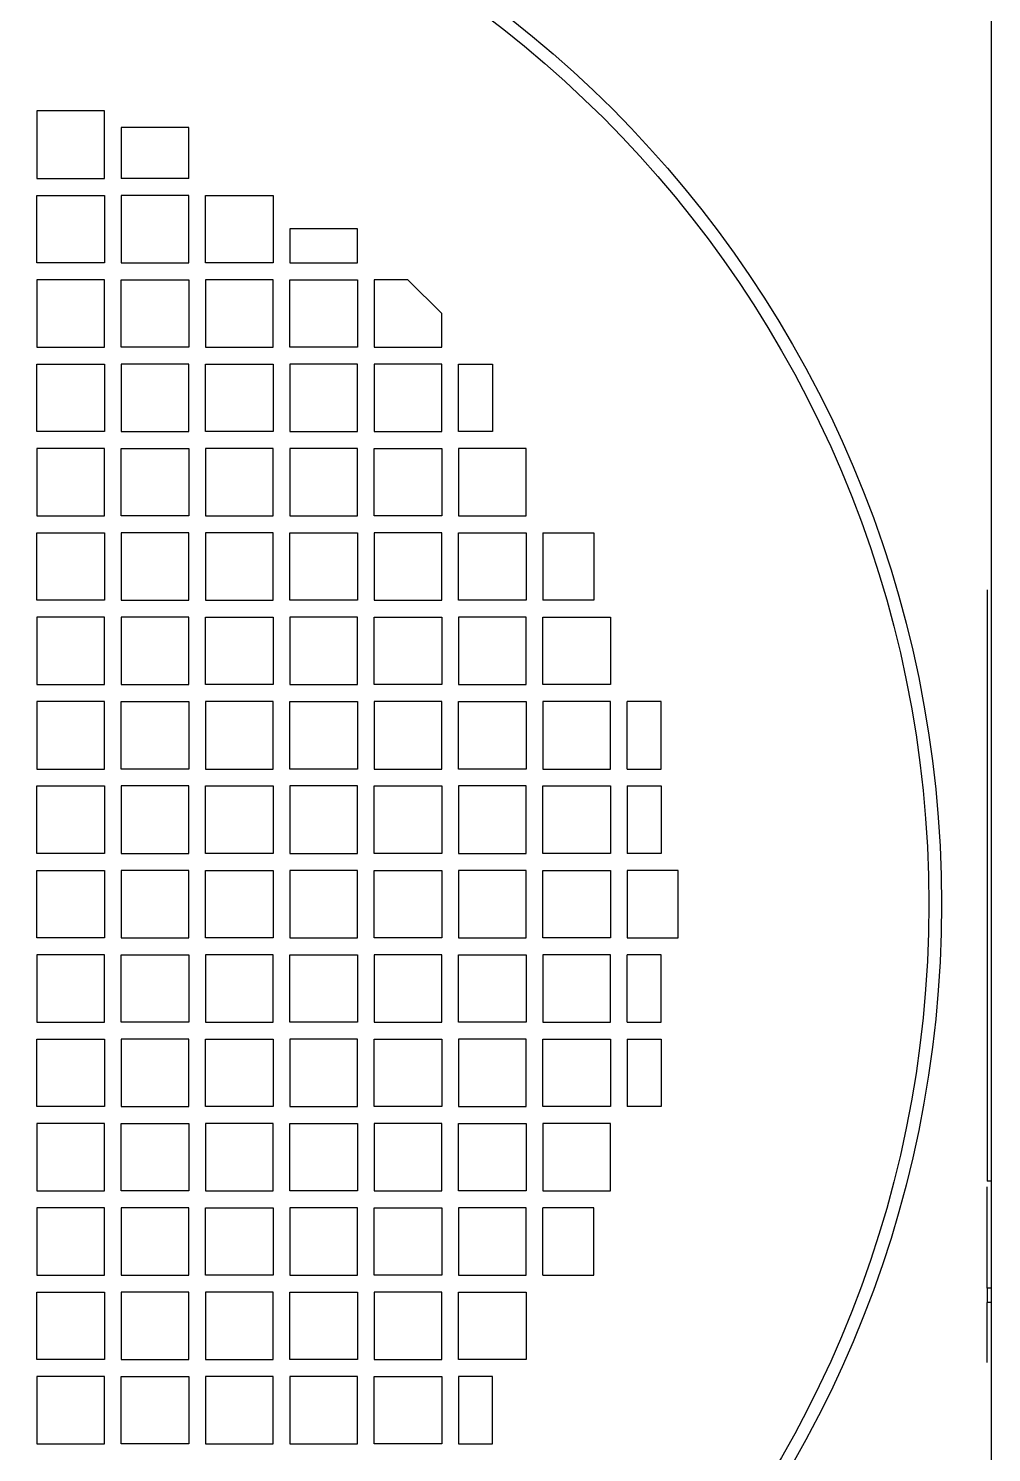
# Model space of a CAD drawing. Extents: x 220580 to 2027826, y -309201 to 71987.
# Drawn here: x 1051877.2 to 1052000.7, y -210070.8 to -209888.2 of the extents above; entities that cross this region are included whole.
import ezdxf

# ---------------------------------------------------------------- set-up
doc = ezdxf.new("R2010")
doc.units = 0
for name, color, linetype in [('JVOG4900B6S8', 7, 'Continuous'), ('N080101-0000152_', 7, 'Continuous'), ('N090403-0000263_', 7, 'Continuous')]:
    doc.layers.add(name, color=color, linetype=linetype)

# ---------------------------------------------------------------- blocks, each defined once
blk = doc.blocks.new('23423wer-M')
at = {"layer": 'JVOG4900B6S8', "color": 1, "linetype": 'Continuous'}
for p, q in [((1672037.78, 542270.72), (1672031.42, 542270.72)), ((1672031.42, 542270.72), (1672031.42, 542264.36)), ((1672037.78, 542264.36), (1672037.78, 542270.72)), ((1672045.74, 542269.16), (1672039.38, 542269.16)), ((1672039.38, 542269.16), (1672039.38, 542264.36)), ((1672045.74, 542264.36), (1672045.74, 542269.16)), ((1672031.42, 542264.36), (1672037.78, 542264.36)), ((1672045.74, 542264.36), (1672039.38, 542264.36)), ((1672031.42, 542262.76), (1672037.78, 542262.76)), ((1672031.42, 542256.4), (1672031.42, 542262.76)), ((1672037.78, 542262.76), (1672037.78, 542256.4)), ((1672039.38, 542262.76), (1672039.38, 542256.4)), ((1672045.74, 542262.76), (1672039.38, 542262.76)), ((1672045.74, 542256.4), (1672045.74, 542262.76)), ((1672047.34, 542262.76), (1672053.7, 542262.76)), ((1672047.34, 542256.4), (1672047.34, 542262.76)), ((1672053.7, 542262.76), (1672053.7, 542256.4)), ((1672061.66, 542259.6), (1672055.3, 542259.6)), ((1672055.3, 542259.6), (1672055.3, 542256.4)), ((1672061.66, 542256.4), (1672061.66, 542259.6)), ((1672037.78, 542256.4), (1672031.42, 542256.4)), ((1672039.38, 542256.4), (1672045.74, 542256.4)), ((1672053.7, 542256.4), (1672047.34, 542256.4)), ((1672055.3, 542256.4), (1672061.66, 542256.4)), ((1672037.78, 542254.8), (1672031.42, 542254.8)), ((1672031.42, 542254.8), (1672031.42, 542248.44)), ((1672037.78, 542248.44), (1672037.78, 542254.8)), ((1672039.38, 542248.44), (1672039.38, 542254.8)), ((1672039.38, 542254.8), (1672045.74, 542254.8)), ((1672045.74, 542254.8), (1672045.74, 542248.44)), ((1672047.34, 542254.8), (1672047.34, 542248.44)), ((1672053.7, 542254.8), (1672047.34, 542254.8)), ((1672053.7, 542248.44), (1672053.7, 542254.8)), ((1672055.3, 542248.44), (1672055.3, 542254.8)), ((1672055.3, 542254.8), (1672061.66, 542254.8)), ((1672061.66, 542254.8), (1672061.66, 542248.44)), ((1672066.42, 542254.8), (1672063.26, 542254.8)), ((1672063.26, 542254.8), (1672063.26, 542248.44)), ((1672069.62, 542251.6), (1672066.42, 542254.8)), ((1672069.62, 542248.44), (1672069.62, 542251.6)), ((1672031.42, 542248.44), (1672037.78, 542248.44)), ((1672045.74, 542248.44), (1672039.38, 542248.44)), ((1672047.34, 542248.44), (1672053.7, 542248.44)), ((1672061.66, 542248.44), (1672055.3, 542248.44)), ((1672063.26, 542248.44), (1672069.62, 542248.44)), ((1672031.42, 542246.84), (1672037.78, 542246.84)), ((1672031.42, 542240.48), (1672031.42, 542246.84)), ((1672037.78, 542246.84), (1672037.78, 542240.48)), ((1672045.74, 542246.84), (1672039.38, 542246.84)), ((1672039.38, 542246.84), (1672039.38, 542240.48)), ((1672045.74, 542240.48), (1672045.74, 542246.84)), ((1672047.34, 542246.84), (1672053.7, 542246.84)), ((1672047.34, 542240.48), (1672047.34, 542246.84)), ((1672053.7, 542246.84), (1672053.7, 542240.48)), ((1672055.3, 542246.84), (1672055.3, 542240.48)), ((1672061.66, 542246.84), (1672055.3, 542246.84)), ((1672061.66, 542240.48), (1672061.66, 542246.84)), ((1672069.62, 542246.84), (1672063.26, 542246.84)), ((1672063.26, 542246.84), (1672063.26, 542240.48)), ((1672069.62, 542240.48), (1672069.62, 542246.84)), ((1672071.22, 542240.48), (1672071.22, 542246.84)), ((1672071.22, 542246.84), (1672074.42, 542246.84)), ((1672074.42, 542246.84), (1672074.42, 542240.48)), ((1672037.78, 542240.48), (1672031.42, 542240.48)), ((1672039.38, 542240.48), (1672045.74, 542240.48)), ((1672053.7, 542240.48), (1672047.34, 542240.48)), ((1672055.3, 542240.48), (1672061.66, 542240.48)), ((1672063.26, 542240.48), (1672069.62, 542240.48)), ((1672074.42, 542240.48), (1672071.22, 542240.48)), ((1672037.78, 542238.88), (1672031.42, 542238.88)), ((1672031.42, 542238.88), (1672031.42, 542232.52)), ((1672037.78, 542232.52), (1672037.78, 542238.88)), ((1672039.38, 542232.52), (1672039.38, 542238.88)), ((1672039.38, 542238.88), (1672045.74, 542238.88)), ((1672045.74, 542238.88), (1672045.74, 542232.52)), ((1672053.7, 542238.88), (1672047.34, 542238.88)), ((1672047.34, 542238.88), (1672047.34, 542232.52)), ((1672053.7, 542232.52), (1672053.7, 542238.88)), ((1672061.66, 542238.88), (1672055.3, 542238.88)), ((1672055.3, 542238.88), (1672055.3, 542232.52)), ((1672061.66, 542232.52), (1672061.66, 542238.88)), ((1672063.26, 542238.88), (1672069.62, 542238.88)), ((1672063.26, 542232.52), (1672063.26, 542238.88)), ((1672069.62, 542238.88), (1672069.62, 542232.52)), ((1672077.58, 542238.88), (1672071.22, 542238.88)), ((1672071.22, 542238.88), (1672071.22, 542232.52)), ((1672077.58, 542232.52), (1672077.58, 542238.88)), ((1672031.42, 542232.52), (1672037.78, 542232.52)), ((1672045.74, 542232.52), (1672039.38, 542232.52)), ((1672047.34, 542232.52), (1672053.7, 542232.52)), ((1672055.3, 542232.52), (1672061.66, 542232.52)), ((1672069.62, 542232.52), (1672063.26, 542232.52)), ((1672071.22, 542232.52), (1672077.58, 542232.52)), ((1672031.42, 542230.92), (1672037.78, 542230.92)), ((1672031.42, 542224.56), (1672031.42, 542230.92)), ((1672037.78, 542230.92), (1672037.78, 542224.56)), ((1672045.74, 542230.92), (1672039.38, 542230.92)), ((1672039.38, 542230.92), (1672039.38, 542224.56)), ((1672045.74, 542224.56), (1672045.74, 542230.92)), ((1672053.7, 542230.92), (1672047.34, 542230.92)), ((1672047.34, 542230.92), (1672047.34, 542224.56)), ((1672053.7, 542224.56), (1672053.7, 542230.92)), ((1672055.3, 542224.56), (1672055.3, 542230.92)), ((1672055.3, 542230.92), (1672061.66, 542230.92)), ((1672061.66, 542230.92), (1672061.66, 542224.56)), ((1672063.26, 542230.92), (1672063.26, 542224.56)), ((1672069.62, 542230.92), (1672063.26, 542230.92)), ((1672069.62, 542224.56), (1672069.62, 542230.92)), ((1672071.22, 542230.92), (1672077.58, 542230.92)), ((1672071.22, 542224.56), (1672071.22, 542230.92)), ((1672077.58, 542230.92), (1672077.58, 542224.56)), ((1672079.18, 542230.92), (1672083.98, 542230.92)), ((1672079.18, 542230.92), (1672079.18, 542224.56)), ((1672083.98, 542230.92), (1672083.98, 542224.56)), ((1672037.78, 542224.56), (1672031.42, 542224.56)), ((1672039.38, 542224.56), (1672045.74, 542224.56)), ((1672047.34, 542224.56), (1672053.7, 542224.56)), ((1672061.66, 542224.56), (1672055.3, 542224.56)), ((1672063.26, 542224.56), (1672069.62, 542224.56)), ((1672077.58, 542224.56), (1672071.22, 542224.56)), ((1672083.98, 542224.56), (1672079.18, 542224.56)), ((1672037.78, 542222.96), (1672031.42, 542222.96)), ((1672031.42, 542222.96), (1672031.42, 542216.6)), ((1672037.78, 542216.6), (1672037.78, 542222.96)), ((1672045.74, 542222.96), (1672039.38, 542222.96)), ((1672039.38, 542222.96), (1672039.38, 542216.6)), ((1672045.74, 542216.6), (1672045.74, 542222.96)), ((1672047.34, 542222.96), (1672053.7, 542222.96)), ((1672047.34, 542216.6), (1672047.34, 542222.96)), ((1672053.7, 542222.96), (1672053.7, 542216.6)), ((1672055.3, 542222.96), (1672055.3, 542216.6)), ((1672061.66, 542222.96), (1672055.3, 542222.96)), ((1672061.66, 542216.6), (1672061.66, 542222.96)), ((1672063.26, 542222.96), (1672069.62, 542222.96)), ((1672063.26, 542216.6), (1672063.26, 542222.96)), ((1672069.62, 542222.96), (1672069.62, 542216.6)), ((1672077.58, 542222.96), (1672071.22, 542222.96)), ((1672071.22, 542222.96), (1672071.22, 542216.6)), ((1672077.58, 542216.6), (1672077.58, 542222.96)), ((1672079.18, 542222.96), (1672085.54, 542222.96)), ((1672079.18, 542216.6), (1672079.18, 542222.96)), ((1672085.54, 542222.96), (1672085.54, 542216.6)), ((1672031.42, 542216.6), (1672037.78, 542216.6)), ((1672039.38, 542216.6), (1672045.74, 542216.6)), ((1672053.7, 542216.6), (1672047.34, 542216.6)), ((1672055.3, 542216.6), (1672061.66, 542216.6)), ((1672069.62, 542216.6), (1672063.26, 542216.6)), ((1672071.22, 542216.6), (1672077.58, 542216.6)), ((1672085.54, 542216.6), (1672079.18, 542216.6)), ((1672037.78, 542215), (1672031.42, 542215)), ((1672031.42, 542215), (1672031.42, 542208.64)), ((1672037.78, 542208.64), (1672037.78, 542215)), ((1672039.38, 542208.64), (1672039.38, 542215)), ((1672039.38, 542215), (1672045.74, 542215)), ((1672045.74, 542215), (1672045.74, 542208.64)), ((1672053.7, 542215), (1672047.34, 542215)), ((1672047.34, 542215), (1672047.34, 542208.64)), ((1672053.7, 542208.64), (1672053.7, 542215)), ((1672055.3, 542215), (1672061.66, 542215)), ((1672055.3, 542208.64), (1672055.3, 542215)), ((1672061.66, 542215), (1672061.66, 542208.64)), ((1672069.62, 542215), (1672063.26, 542215)), ((1672063.26, 542215), (1672063.26, 542208.64)), ((1672069.62, 542208.64), (1672069.62, 542215)), ((1672071.22, 542215), (1672077.58, 542215)), ((1672071.22, 542208.64), (1672071.22, 542215)), ((1672077.58, 542215), (1672077.58, 542208.64)), ((1672085.54, 542215), (1672079.18, 542215)), ((1672079.18, 542215), (1672079.18, 542208.64)), ((1672085.54, 542208.64), (1672085.54, 542215)), ((1672087.14, 542208.64), (1672087.14, 542215)), ((1672090.34, 542215), (1672087.14, 542215)), ((1672090.34, 542208.64), (1672090.34, 542215)), ((1672031.42, 542208.64), (1672037.78, 542208.64)), ((1672045.74, 542208.64), (1672039.38, 542208.64)), ((1672047.34, 542208.64), (1672053.7, 542208.64)), ((1672061.66, 542208.64), (1672055.3, 542208.64)), ((1672063.26, 542208.64), (1672069.62, 542208.64)), ((1672077.58, 542208.64), (1672071.22, 542208.64)), ((1672079.18, 542208.64), (1672085.54, 542208.64)), ((1672087.14, 542208.64), (1672090.34, 542208.64)), ((1672031.42, 542207.04), (1672037.78, 542207.04)), ((1672031.42, 542200.68), (1672031.42, 542207.04)), ((1672037.78, 542207.04), (1672037.78, 542200.68)), ((1672039.38, 542207.04), (1672039.38, 542200.68)), ((1672045.74, 542207.04), (1672039.38, 542207.04)), ((1672045.74, 542200.68), (1672045.74, 542207.04)), ((1672047.34, 542200.68), (1672047.34, 542207.04)), ((1672047.34, 542207.04), (1672053.7, 542207.04)), ((1672053.7, 542207.04), (1672053.7, 542200.68)), ((1672061.66, 542207.04), (1672055.3, 542207.04)), ((1672055.3, 542207.04), (1672055.3, 542200.68)), ((1672061.66, 542200.68), (1672061.66, 542207.04)), ((1672063.26, 542207.04), (1672069.62, 542207.04)), ((1672063.26, 542200.68), (1672063.26, 542207.04)), ((1672069.62, 542207.04), (1672069.62, 542200.68)), ((1672077.58, 542207.04), (1672071.22, 542207.04)), ((1672071.22, 542207.04), (1672071.22, 542200.68)), ((1672077.58, 542200.68), (1672077.58, 542207.04)), ((1672079.18, 542207.04), (1672085.54, 542207.04)), ((1672079.18, 542200.68), (1672079.18, 542207.04)), ((1672085.54, 542207.04), (1672085.54, 542200.68)), ((1672087.14, 542207.04), (1672090.34, 542207.04)), ((1672087.14, 542207.04), (1672087.14, 542200.68)), ((1672090.34, 542207.04), (1672090.34, 542200.68)), ((1672037.78, 542200.68), (1672031.42, 542200.68)), ((1672039.38, 542200.68), (1672045.74, 542200.68)), ((1672053.7, 542200.68), (1672047.34, 542200.68)), ((1672055.3, 542200.68), (1672061.66, 542200.68)), ((1672069.62, 542200.68), (1672063.26, 542200.68)), ((1672071.22, 542200.68), (1672077.58, 542200.68)), ((1672085.54, 542200.68), (1672079.18, 542200.68)), ((1672090.34, 542200.68), (1672087.14, 542200.68)), ((1672031.42, 542199.08), (1672037.78, 542199.08)), ((1672031.42, 542192.72), (1672031.42, 542199.08)), ((1672037.78, 542199.08), (1672037.78, 542192.72)), ((1672045.74, 542199.08), (1672039.38, 542199.08)), ((1672039.38, 542199.08), (1672039.38, 542192.72)), ((1672045.74, 542192.72), (1672045.74, 542199.08)), ((1672047.34, 542199.08), (1672053.7, 542199.08)), ((1672047.34, 542192.72), (1672047.34, 542199.08)), ((1672053.7, 542199.08), (1672053.7, 542192.72)), ((1672055.3, 542199.08), (1672055.3, 542192.72)), ((1672061.66, 542199.08), (1672055.3, 542199.08)), ((1672061.66, 542192.72), (1672061.66, 542199.08)), ((1672063.26, 542199.08), (1672069.62, 542199.08)), ((1672063.26, 542192.72), (1672063.26, 542199.08)), ((1672069.62, 542199.08), (1672069.62, 542192.72)), ((1672077.58, 542199.08), (1672071.22, 542199.08)), ((1672071.22, 542199.08), (1672071.22, 542192.72)), ((1672077.58, 542192.72), (1672077.58, 542199.08)), ((1672079.18, 542199.08), (1672085.54, 542199.08)), ((1672079.18, 542192.72), (1672079.18, 542199.08)), ((1672085.54, 542199.08), (1672085.54, 542192.72)), ((1672091.94, 542199.08), (1672087.14, 542199.08)), ((1672087.14, 542199.08), (1672087.14, 542192.72)), ((1672091.94, 542192.72), (1672091.94, 542199.08)), ((1672037.78, 542192.72), (1672031.42, 542192.72)), ((1672039.38, 542192.72), (1672045.74, 542192.72)), ((1672053.7, 542192.72), (1672047.34, 542192.72)), ((1672055.3, 542192.72), (1672061.66, 542192.72)), ((1672069.62, 542192.72), (1672063.26, 542192.72)), ((1672071.22, 542192.72), (1672077.58, 542192.72)), ((1672085.54, 542192.72), (1672079.18, 542192.72)), ((1672087.14, 542192.72), (1672091.94, 542192.72)), ((1672037.78, 542191.12), (1672031.42, 542191.12)), ((1672031.42, 542191.12), (1672031.42, 542184.76)), ((1672037.78, 542184.76), (1672037.78, 542191.12)), ((1672039.38, 542191.12), (1672045.74, 542191.12)), ((1672039.38, 542184.76), (1672039.38, 542191.12)), ((1672045.74, 542191.12), (1672045.74, 542184.76)), ((1672053.7, 542191.12), (1672047.34, 542191.12)), ((1672047.34, 542191.12), (1672047.34, 542184.76)), ((1672053.7, 542184.76), (1672053.7, 542191.12)), ((1672055.3, 542191.12), (1672061.66, 542191.12)), ((1672055.3, 542184.76), (1672055.3, 542191.12)), ((1672061.66, 542191.12), (1672061.66, 542184.76)), ((1672069.62, 542191.12), (1672063.26, 542191.12)), ((1672063.26, 542191.12), (1672063.26, 542184.76)), ((1672069.62, 542184.76), (1672069.62, 542191.12)), ((1672071.22, 542191.12), (1672077.58, 542191.12)), ((1672071.22, 542184.76), (1672071.22, 542191.12)), ((1672077.58, 542191.12), (1672077.58, 542184.76)), ((1672085.54, 542191.12), (1672079.18, 542191.12)), ((1672079.18, 542191.12), (1672079.18, 542184.76)), ((1672085.54, 542184.76), (1672085.54, 542191.12)), ((1672087.14, 542184.76), (1672087.14, 542191.12)), ((1672090.34, 542191.12), (1672087.14, 542191.12)), ((1672090.34, 542184.76), (1672090.34, 542191.12)), ((1672031.42, 542184.76), (1672037.78, 542184.76)), ((1672045.74, 542184.76), (1672039.38, 542184.76)), ((1672047.34, 542184.76), (1672053.7, 542184.76)), ((1672061.66, 542184.76), (1672055.3, 542184.76)), ((1672063.26, 542184.76), (1672069.62, 542184.76)), ((1672077.58, 542184.76), (1672071.22, 542184.76)), ((1672079.18, 542184.76), (1672085.54, 542184.76)), ((1672087.14, 542184.76), (1672090.34, 542184.76)), ((1672031.42, 542176.8), (1672031.42, 542183.16)), ((1672031.42, 542183.16), (1672037.78, 542183.16)), ((1672037.78, 542183.16), (1672037.78, 542176.8)), ((1672045.74, 542183.16), (1672039.38, 542183.16)), ((1672039.38, 542183.16), (1672039.38, 542176.8)), ((1672045.74, 542176.8), (1672045.74, 542183.16)), ((1672047.34, 542176.8), (1672047.34, 542183.16)), ((1672047.34, 542183.16), (1672053.7, 542183.16)), ((1672053.7, 542183.16), (1672053.7, 542176.8)), ((1672055.3, 542183.16), (1672055.3, 542176.8)), ((1672061.66, 542183.16), (1672055.3, 542183.16)), ((1672061.66, 542176.8), (1672061.66, 542183.16)), ((1672063.26, 542183.16), (1672069.62, 542183.16)), ((1672063.26, 542176.8), (1672063.26, 542183.16)), ((1672069.62, 542183.16), (1672069.62, 542176.8)), ((1672077.58, 542183.16), (1672071.22, 542183.16)), ((1672071.22, 542183.16), (1672071.22, 542176.8)), ((1672077.58, 542176.8), (1672077.58, 542183.16)), ((1672079.18, 542176.8), (1672079.18, 542183.16)), ((1672079.18, 542183.16), (1672085.54, 542183.16)), ((1672085.54, 542183.16), (1672085.54, 542176.8)), ((1672087.14, 542183.16), (1672090.34, 542183.16)), ((1672087.14, 542183.16), (1672087.14, 542176.8)), ((1672090.34, 542183.16), (1672090.34, 542176.8)), ((1672037.78, 542176.8), (1672031.42, 542176.8)), ((1672039.38, 542176.8), (1672045.74, 542176.8)), ((1672053.7, 542176.8), (1672047.34, 542176.8)), ((1672055.3, 542176.8), (1672061.66, 542176.8)), ((1672069.62, 542176.8), (1672063.26, 542176.8)), ((1672071.22, 542176.8), (1672077.58, 542176.8)), ((1672085.54, 542176.8), (1672079.18, 542176.8)), ((1672090.34, 542176.8), (1672087.14, 542176.8)), ((1672037.78, 542175.2), (1672031.42, 542175.2)), ((1672031.42, 542175.2), (1672031.42, 542168.84)), ((1672037.78, 542168.84), (1672037.78, 542175.2)), ((1672039.38, 542168.84), (1672039.38, 542175.2)), ((1672039.38, 542175.2), (1672045.74, 542175.2)), ((1672045.74, 542175.2), (1672045.74, 542168.84)), ((1672053.7, 542175.2), (1672047.34, 542175.2)), ((1672047.34, 542175.2), (1672047.34, 542168.84)), ((1672053.7, 542168.84), (1672053.7, 542175.2)), ((1672055.3, 542175.2), (1672061.66, 542175.2)), ((1672055.3, 542168.84), (1672055.3, 542175.2)), ((1672061.66, 542175.2), (1672061.66, 542168.84)), ((1672069.62, 542175.2), (1672063.26, 542175.2)), ((1672063.26, 542175.2), (1672063.26, 542168.84)), ((1672069.62, 542168.84), (1672069.62, 542175.2)), ((1672071.22, 542175.2), (1672077.58, 542175.2)), ((1672071.22, 542168.84), (1672071.22, 542175.2)), ((1672077.58, 542175.2), (1672077.58, 542168.84)), ((1672079.18, 542175.2), (1672079.18, 542168.84)), ((1672085.54, 542175.2), (1672079.18, 542175.2)), ((1672085.54, 542168.84), (1672085.54, 542175.2)), ((1672031.42, 542168.84), (1672037.78, 542168.84)), ((1672045.74, 542168.84), (1672039.38, 542168.84)), ((1672047.34, 542168.84), (1672053.7, 542168.84)), ((1672061.66, 542168.84), (1672055.3, 542168.84)), ((1672063.26, 542168.84), (1672069.62, 542168.84)), ((1672077.58, 542168.84), (1672071.22, 542168.84)), ((1672079.18, 542168.84), (1672085.54, 542168.84)), ((1672031.42, 542167.24), (1672031.42, 542160.88)), ((1672037.78, 542167.24), (1672031.42, 542167.24)), ((1672037.78, 542160.88), (1672037.78, 542167.24)), ((1672045.74, 542167.24), (1672039.38, 542167.24)), ((1672039.38, 542167.24), (1672039.38, 542160.88)), ((1672045.74, 542160.88), (1672045.74, 542167.24)), ((1672047.34, 542167.24), (1672053.7, 542167.24)), ((1672047.34, 542160.88), (1672047.34, 542167.24)), ((1672053.7, 542167.24), (1672053.7, 542160.88)), ((1672061.66, 542167.24), (1672055.3, 542167.24)), ((1672055.3, 542167.24), (1672055.3, 542160.88)), ((1672061.66, 542160.88), (1672061.66, 542167.24)), ((1672063.26, 542167.24), (1672069.62, 542167.24)), ((1672063.26, 542160.88), (1672063.26, 542167.24)), ((1672069.62, 542167.24), (1672069.62, 542160.88)), ((1672077.58, 542167.24), (1672071.22, 542167.24)), ((1672071.22, 542167.24), (1672071.22, 542160.88)), ((1672077.58, 542160.88), (1672077.58, 542167.24)), ((1672083.98, 542167.24), (1672079.18, 542167.24)), ((1672079.18, 542160.88), (1672079.18, 542167.24)), ((1672083.98, 542160.88), (1672083.98, 542167.24)), ((1672031.42, 542160.88), (1672037.78, 542160.88)), ((1672039.38, 542160.88), (1672045.74, 542160.88)), ((1672053.7, 542160.88), (1672047.34, 542160.88)), ((1672055.3, 542160.88), (1672061.66, 542160.88)), ((1672069.62, 542160.88), (1672063.26, 542160.88)), ((1672071.22, 542160.88), (1672077.58, 542160.88)), ((1672079.18, 542160.88), (1672083.98, 542160.88)), ((1672031.42, 542152.92), (1672031.42, 542159.28)), ((1672031.42, 542159.28), (1672037.78, 542159.28)), ((1672037.78, 542159.28), (1672037.78, 542152.92)), ((1672045.74, 542159.28), (1672039.38, 542159.28)), ((1672039.38, 542159.28), (1672039.38, 542152.92)), ((1672045.74, 542152.92), (1672045.74, 542159.28)), ((1672053.7, 542159.28), (1672047.34, 542159.28)), ((1672047.34, 542159.28), (1672047.34, 542152.92)), ((1672053.7, 542152.92), (1672053.7, 542159.28)), ((1672055.3, 542152.92), (1672055.3, 542159.28)), ((1672055.3, 542159.28), (1672061.66, 542159.28)), ((1672061.66, 542159.28), (1672061.66, 542152.92)), ((1672069.62, 542159.28), (1672063.26, 542159.28)), ((1672063.26, 542159.28), (1672063.26, 542152.92)), ((1672069.62, 542152.92), (1672069.62, 542159.28)), ((1672071.22, 542159.28), (1672077.58, 542159.28)), ((1672071.22, 542152.92), (1672071.22, 542159.28)), ((1672077.58, 542159.28), (1672077.58, 542152.92)), ((1672037.78, 542152.92), (1672031.42, 542152.92)), ((1672039.38, 542152.92), (1672045.74, 542152.92)), ((1672047.34, 542152.92), (1672053.7, 542152.92)), ((1672061.66, 542152.92), (1672055.3, 542152.92)), ((1672063.26, 542152.92), (1672069.62, 542152.92)), ((1672077.58, 542152.92), (1672071.22, 542152.92)), ((1672037.78, 542151.32), (1672031.42, 542151.32)), ((1672031.42, 542151.32), (1672031.42, 542144.96)), ((1672037.78, 542144.96), (1672037.78, 542151.32)), ((1672039.38, 542151.32), (1672045.74, 542151.32)), ((1672039.38, 542144.96), (1672039.38, 542151.32)), ((1672045.74, 542151.32), (1672045.74, 542144.96)), ((1672047.34, 542151.32), (1672047.34, 542144.96)), ((1672053.7, 542151.32), (1672047.34, 542151.32)), ((1672053.7, 542144.96), (1672053.7, 542151.32)), ((1672061.66, 542151.32), (1672055.3, 542151.32)), ((1672055.3, 542151.32), (1672055.3, 542144.96)), ((1672061.66, 542144.96), (1672061.66, 542151.32)), ((1672063.26, 542151.32), (1672069.62, 542151.32)), ((1672063.26, 542144.96), (1672063.26, 542151.32)), ((1672069.62, 542151.32), (1672069.62, 542144.96)), ((1672071.22, 542151.32), (1672071.22, 542144.96)), ((1672074.42, 542151.32), (1672071.22, 542151.32)), ((1672074.42, 542144.96), (1672074.42, 542151.32)), ((1672031.42, 542144.96), (1672037.78, 542144.96)), ((1672045.74, 542144.96), (1672039.38, 542144.96)), ((1672047.34, 542144.96), (1672053.7, 542144.96)), ((1672055.3, 542144.96), (1672061.66, 542144.96)), ((1672069.62, 542144.96), (1672063.26, 542144.96)), ((1672071.22, 542144.96), (1672074.42, 542144.96))]:
    blk.add_line(p, q, dxfattribs=at)
for radius in [106.08, 104.88]:
    blk.add_circle((1672010.72, 542195.9), radius, dxfattribs=at)
at = {"layer": 'N080101-0000152_', "color": 1, "linetype": 'Continuous'}
for p, q in [((1672121.12, 542225.55), (1672121.12, 542169.76)), ((1672121.52, 542169.76), (1672121.12, 542169.76)), ((1672121.12, 542159.66), (1672121.12, 542169.23)), ((1672121.52, 542159.66), (1672121.12, 542159.66)), ((1672121.12, 542159.66), (1672121.12, 542158.3)), ((1672121.12, 542152.66), (1672121.12, 542158.3)), ((1672121.52, 542158.3), (1672121.12, 542158.3))]:
    blk.add_line(p, q, dxfattribs=at)
at = {"layer": 'N090403-0000263_', "color": 1, "linetype": 'Continuous'}
blk.add_line((1672121.52, 542043.1), (1672121.52, 542279.9), dxfattribs=at)

msp = doc.modelspace()

# ---------------------------------------------------------------- block references
at = {"xscale": 1.35874988235309, "yscale": 1.35874988235309, "zscale": 1.35874988235309}
msp.add_blockref('23423wer-M', (-1219994.19, -946709.07), dxfattribs=at)

doc.saveas('drawing.dxf')
